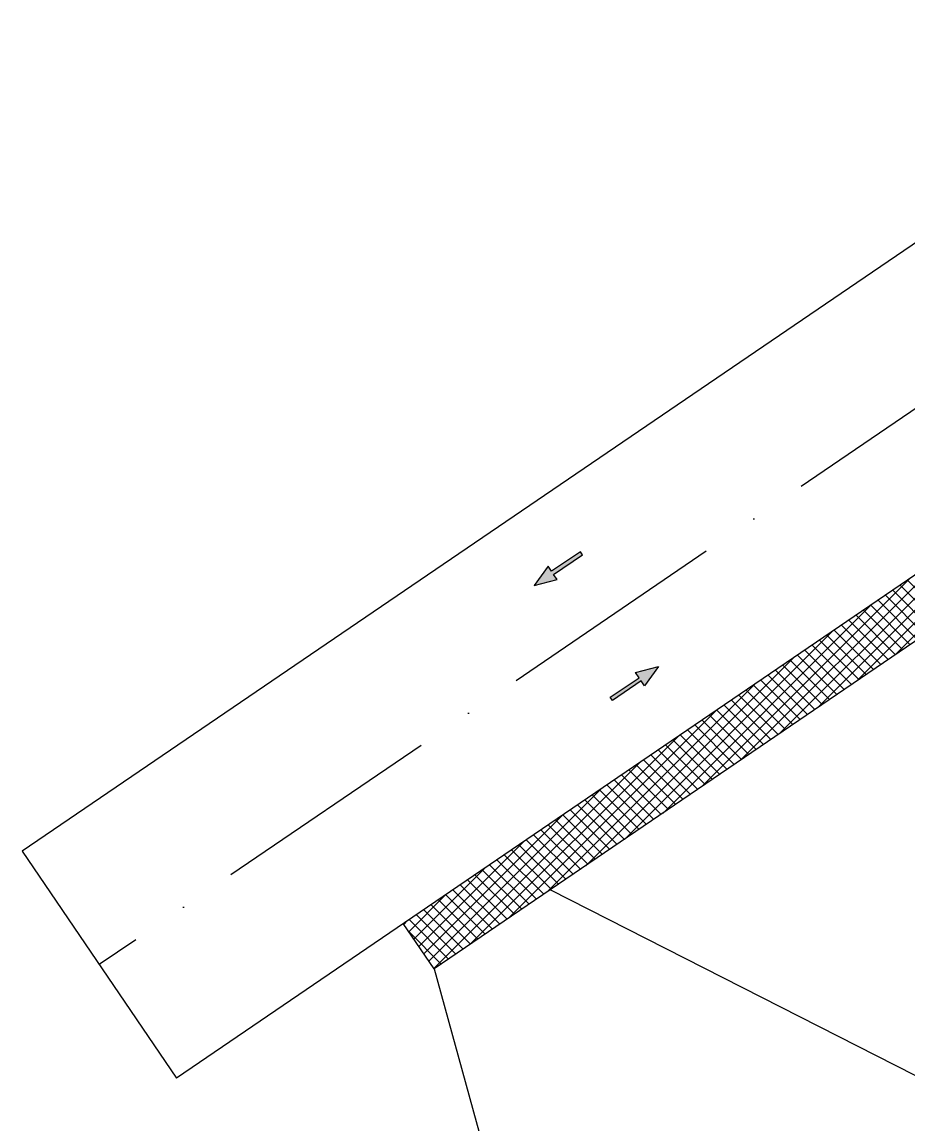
# Model space of a CAD drawing. Header units: millimetres. Extents: x 712192 to 1044287, y 40211 to 168571.
# Drawn here: x 712192 to 735330, y 99280 to 128050 of the extents above; entities that cross this region are included whole.
import ezdxf

# ---------------------------------------------------------------- set-up
doc = ezdxf.new("R2010")
doc.units = ezdxf.units.MM
doc.linetypes.add('ACAD_ISO10W100', pattern=[18, 12, -3, 0, -3])
doc.layers.add('Aceras', color=8, linetype='Continuous')
doc.layers.add('Parcela', color=1, linetype='Continuous', lineweight=30)
doc.layers.add('Viales', color=7, linetype='Continuous', lineweight=30)

msp = doc.modelspace()

# ---------------------------------------------------------------- hatches: boundary and pattern name
at = {"layer": 'Aceras'}
h = msp.add_hatch(dxfattribs=at)
h.set_pattern_fill('ANSI37', color=256, scale=71.580675)
h.set_pattern_definition([(45, (270544.93, 3236.83), (-160.7032, 160.7032), []), (135, (270544.93, 3236.83), (-160.7032, -160.7032), [])])
h.paths.add_polyline_path([(757552, 126920, 0.414214), (755563, 127297), (722138, 104533), (722944, 103350)])
h.paths.add_polyline_path([(787790, 143539), (799687, 138960, 0.414214), (798865, 140810), (788304, 144875, 0.319675), (777176, 142017), (764778, 133574, 0.414214), (764401, 131584), (778150, 140948, -0.325822)])
h.paths.add_polyline_path([(824260, 129503), (824297, 129905, 0.335762), (823386, 131373), (810355, 136388, 0.414214), (808504, 135566)])
h.paths.add_polyline_path([(833260, 127573, 0.414214), (831409, 126751), (836939, 124623), (836986, 124935, 0.351854), (836085, 126485)])
h.paths.add_polyline_path([(852012, 118821, -0.378204), (856528, 111652), (854208, 97365, 0.414214), (855850, 98548), (857942, 111422, 0.375958), (852475, 120177), (844825, 123121, 0.414214), (842975, 122299)])
h.paths.add_polyline_path([(854898, 92685, 0.421729), (853678, 94333), (850815, 76534, 0.416122), (852466, 77716)])
h.paths.add_polyline_path([(851021, 68815, 0.414214), (849837, 70458), (847818, 58027), (848044, 58026, 0.369067), (849463, 59228)])
at = {"layer": 'Viales'}
h = msp.add_hatch(color=256, dxfattribs=at)
h.dxf.hatch_style = 1
h.paths.add_polyline_path([(726061, 113642), (726812, 114153), (726757, 114233), (726006, 113722), (725915, 113856), (725550, 113353), (726152, 113507)])
h.paths.add_polyline_path([(728799, 111235), (728197, 111081), (728289, 110946), (727538, 110435), (727593, 110355), (728344, 110866), (728435, 110732)])
h.paths.add_polyline_path([(752025, 127308), (752116, 127174), (751365, 126662), (751420, 126582), (752171, 127093), (752262, 126959), (752626, 127463)])
h.paths.add_polyline_path([(750072, 129735), (749981, 129869), (750732, 130380), (750677, 130461), (749926, 129949), (749835, 130084), (749471, 129580)])
h.paths.add_polyline_path([(774717, 146582), (774626, 146717), (775377, 147228), (775322, 147308), (774571, 146797), (774480, 146931), (774116, 146428)])
h.paths.add_polyline_path([(776909, 143941), (777000, 143807), (777364, 144310), (776762, 144156), (776854, 144022), (776103, 143510), (776158, 143430)])

# ---------------------------------------------------------------- linework, layer by layer
at = {"layer": 'Aceras'}
msp.add_line((722944, 103350), (722138, 104533), dxfattribs=at)
at = {"layer": 'Parcela'}
msp.add_line((725975, 105415), (753930, 91184), dxfattribs=at)
msp.add_lwpolyline([(852012, 118821), (787790, 143539, 0.325822), (778150, 140948), (722944, 103350), (732613, 68202), (724717, 65744), (724234, 63740, 0.180942), (725923, 49944, 0.177877), (732879, 43605, 0.071967), (742428, 41236, 0.049784), (752504, 41236, -0.049784), (756785, 41236), (776408, 79455), (778766, 99988), (832631, 93802)], format="xyb", dxfattribs=at)
at = {"layer": 'Viales', "linetype": 'Continuous'}
for p, q in [((726757, 114233), (726006, 113722)), ((726812, 114153), (726757, 114233)), ((725915, 113856), (725550, 113353)), ((726006, 113722), (725915, 113856)), ((725550, 113353), (726152, 113507)), ((726152, 113507), (726061, 113642)), ((728197, 111081), (728799, 111235)), ((728289, 110946), (728197, 111081)), ((728799, 111235), (728435, 110732)), ((727538, 110435), (728289, 110946)), ((728435, 110732), (728344, 110866)), ((727593, 110355), (727538, 110435))]:
    msp.add_line(p, q, dxfattribs=at)
at = {"layer": 'Viales'}
for p, q in [((726061, 113642), (726812, 114153)), ((728344, 110866), (727593, 110355)), ((712192, 106420), (716221, 100504))]:
    msp.add_line(p, q, dxfattribs=at)
at = {"layer": 'Viales', "linetype": 'ACAD_ISO10W100', "ltscale": 500}
msp.add_lwpolyline([(782111, 149708), (714207, 103462)], dxfattribs=at)
at = {"layer": 'Viales'}
for points in [[(774098, 148963, 0.032784), (772447, 147457), (712192, 106420)], [(757552, 126920), (757552, 126920, 0.414214), (755563, 127297), (716221, 100504)]]:
    msp.add_lwpolyline(points, format="xyb", dxfattribs=at)

doc.saveas('drawing.dxf')
